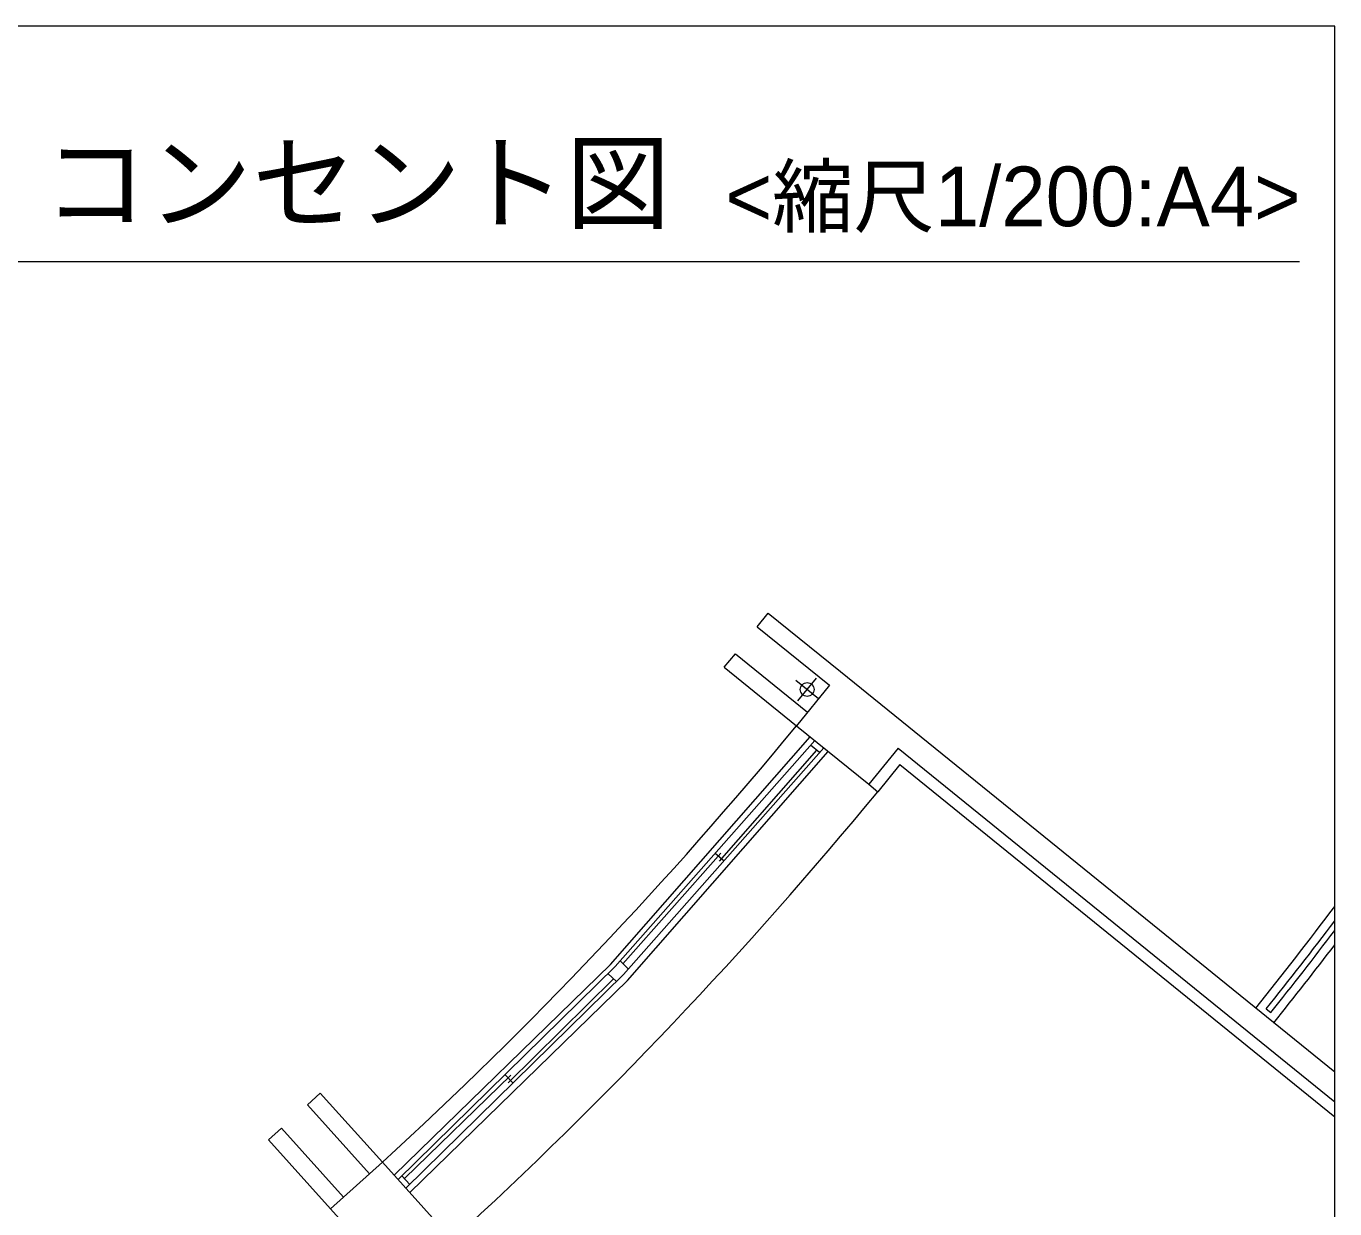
# Model space of a CAD drawing. Units: millimetres, scale not verified, with parts at other scales. Extents: x -33719 to 22651, y -21066 to 18138.
# Drawn here: x 11020 to 22281, y 7962 to 18138 of the extents above; entities that cross this region are included whole.
import ezdxf
from ezdxf.enums import TextEntityAlignment as Align

# ---------------------------------------------------------------- set-up
doc = ezdxf.new("R2010")
doc.units = ezdxf.units.MM
doc.header["$LTSCALE"] = 200
doc.linetypes.add('DASHED2', pattern=[3, 2, -1])
doc.layers.add('1-0_121', color=7, linetype='Continuous', lineweight=9)
doc.layers.add('F-0', color=7, linetype='Continuous', lineweight=9)
doc.styles.add('HG創英角ｺﾞｼｯｸUB', font='')
doc.styles.get('HG創英角ｺﾞｼｯｸUB').set_extended_font_data('HG創英角ｺﾞｼｯｸUB')

msp = doc.modelspace()

# ---------------------------------------------------------------- linework, layer by layer
at = {"layer": '1-0_121'}
for p, q in [((17027.2, 12622.1), (17122.3, 12738.1)), ((17122.3, 12738.1), (17742.6, 12235.9)), ((17027.2, 12622.1), (17648.2, 12119.3)), ((18026.6, 12584.9), (22280.6, 9140.1)), ((17649, 12118.7), (18270.7, 11615.2)), ((16048, 10064.8), (17766, 12023.9)), ((16088, 10046.1), (17804.9, 11992.4)), ((17847, 11888.8), (17769.3, 11951.8)), ((16160.6, 9977.2), (17882.6, 11929.4)), ((16193.2, 9927), (17921.5, 11897.9)), ((17821.1, 11909.8), (16982, 10952.9)), ((18522.4, 11926.1), (18270.7, 11615.2)), ((18522.4, 11926.1), (22280.6, 8882.8)), ((18537.2, 11785.4), (18347.9, 11551.6)), ((18537.2, 11785.4), (22280.6, 8754.1)), ((18270.7, 11615.2), (18347.9, 11551.6)), ((16154.9, 10071.8), (16996.9, 11021.6)), ((16950, 11023.3), (17025.2, 10957.4)), ((16048, 10064.8), (14186.9, 8251.7)), ((16088, 10046.1), (14220.4, 8214.6)), ((16130.7, 10094.8), (16203.3, 10025.9)), ((16160.6, 9977.2), (14287.3, 8140.2)), ((16193.2, 9927), (14320.8, 8103)), ((16075.3, 9940.6), (15168, 9045.9)), ((16028, 9985.5), (16099.5, 9917.6)), ((21691, 9681.9), (21729.8, 9650.4)), ((14275.8, 8222), (15190.4, 9112.9)), ((15210, 9045), (15140.8, 9116.1)), ((13439.7, 8857.4), (13550.5, 8958.5)), ((13550.5, 8958.5), (14085.2, 8364.7)), ((13439.7, 8857.4), (13973.7, 8264.3)), ((13104.6, 8557), (13216.7, 8656.7)), ((13216.7, 8656.7), (13750.8, 8063.6)), ((13104.6, 8557), (13639.3, 7963.2)), ((14085.9, 8363.9), (13640, 7962.5)), ((14085.9, 8363.9), (14621.2, 7769.4)), ((14320.5, 8172.4), (14253.5, 8246.8)), ((13640, 7962.5), (14175.3, 7367.9))]:
    msp.add_line(p, q, dxfattribs=at)
at = {"layer": '1-0_121', "linetype": 'DASHED2'}
for p, q in [((17839.2, 12350.6), (17643.6, 12509)), ((17661.2, 12331.9), (17819.6, 12527.5))]:
    msp.add_line(p, q, dxfattribs=at)
at = {"layer": '1-0_121'}
for points in [[(17311.1, 12971.3), (17404.8, 13088.4), (18025.8, 12585.6)], [(17311.1, 12971.3), (17932.2, 12468.4), (17649, 12118.7)]]:
    msp.add_lwpolyline(points, dxfattribs=at)
msp.add_circle((17740.9, 12430.3), 60, dxfattribs=at)
for centre, radius, start, end in [((-10760.6, 35509.6), 36800, 312.46792, 320.53375), ((-10760.3, 35510), 37700, 312.45715, 320.54285), ((-10760.3, 35510), 41400, 321.41519, 322.94789), ((-10760.3, 35510), 41475, 321.48351, 322.81087), ((-10760.3, 35510), 41525, 321.48293, 322.72004), ((-10760.3, 35510), 41600, 321.41319, 322.58456)]:
    msp.add_arc(centre, radius, start, end, dxfattribs=at)
at = {"layer": 'F-0'}
for p, q in [((22280.6, -21062.1), (22280.6, 18137.9)), ((140.3, 16114.3), (21976.9, 16114.3))]:
    msp.add_line(p, q, dxfattribs=at)
msp.add_lwpolyline([(22280.6, 18137.9), (-33719.4, 18137.9), (-33719.4, -21062.1)], dxfattribs=at)

# ---------------------------------------------------------------- texts
at = {"layer": 'F-0', "style": 'HG創英角ｺﾞｼｯｸUB'}
for s, height, p in [('コンセント図', 659.8, (11164, 16263)), ('<縮尺1/200:A4>', 513.2, (17037.9, 16263))]:
    msp.add_text(s, height=height, dxfattribs=at).set_placement(p, align=Align.BOTTOM_LEFT)

doc.saveas('drawing.dxf')
